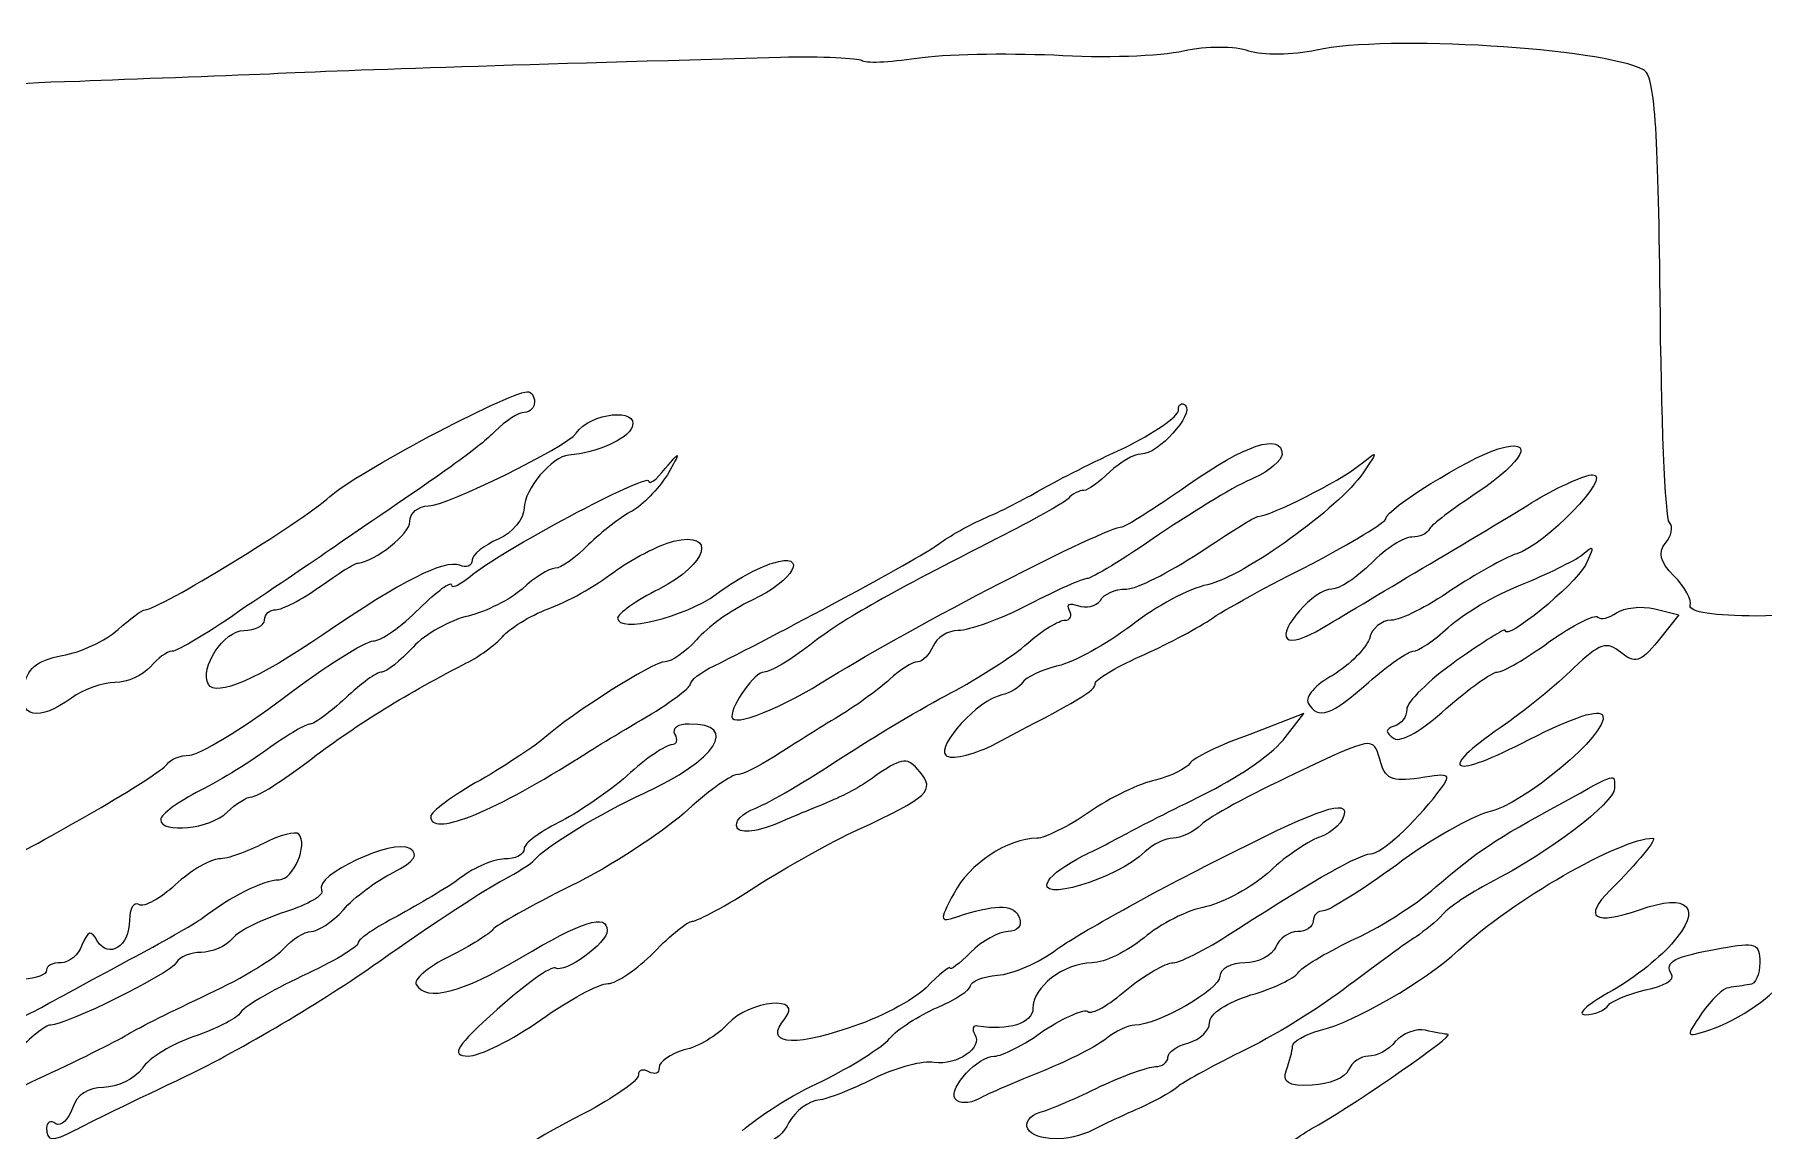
# Model space of a CAD drawing. Extents: x 0 to 69.4, y 0 to 30.3.
# Drawn here: x 55.19 to 58.08, y 13.52 to 15.352 of the extents above; entities that cross this region are included whole.
import ezdxf

# ---------------------------------------------------------------- set-up
doc = ezdxf.new("R2010")
doc.units = 0
doc.header["$MEASUREMENT"] = 0
doc.layers.get('0').update_dxf_attribs({"linetype": 'CONTINUOUS'})

msp = doc.modelspace()

# ---------------------------------------------------------------- linework, layer by layer
at = {"color": 0, "linetype": 'CONTINUOUS'}
for p, q in [((57.1103, 15.3247), (57.1103, 15.3247)), ((56.0253, 14.7379), (56.0253, 14.7379)), ((56.1885, 14.6963), (56.1885, 14.6963)), ((57.8983, 14.3925), (57.9383, 14.3821)), ((57.9383, 14.3821), (57.9036, 14.3386)), ((57.3117, 14.2171), (57.2214, 14.1824)), ((57.2804, 14.1772), (57.3117, 14.2171)), ((56.2597, 14.1824), (56.2597, 14.1824)), ((57.8307, 14.0921), (57.8307, 14.0921))]:
    msp.add_line(p, q, dxfattribs=at)
for points in [[(57.8793, 15.2935), (57.8115, 15.3299), (57.4488, 15.3525), (57.3325, 15.3264)], [(56.8933, 15.3178), (56.8117, 15.3213), (56.7093, 15.3194), (56.6642, 15.3125)], [(57.1103, 15.3247), (57.0721, 15.316), (56.9749, 15.3125), (56.8933, 15.3178)], [(57.2196, 15.3247), (57.1971, 15.3333), (57.1485, 15.3333), (57.1103, 15.3247)], [(57.3325, 15.3264), (57.2925, 15.3178), (57.2422, 15.3178), (57.2196, 15.3247)], [(56.4368, 15.3143), (56.0167, 15.3021), (55.7199, 15.2935), (55.5826, 15.2865)], [(56.5722, 15.309), (56.5669, 15.3125), (56.5062, 15.316), (56.4368, 15.3143)], [(56.6642, 15.3125), (56.6174, 15.3056), (56.5774, 15.3039), (56.5722, 15.309)], [(57.9071, 14.915), (57.9036, 15.1997), (57.8983, 15.2847), (57.8793, 15.2935)], [(55.265, 15.2743), (55.1226, 15.2708), (55.0983, 15.2639), (55.0515, 15.2257)], [(55.5826, 15.2865), (55.4976, 15.2831), (55.3535, 15.2778), (55.265, 15.2743)], [(57.9226, 14.5365), (57.9157, 14.5435), (57.9088, 14.7136), (57.9071, 14.915)], [(55.6833, 14.5799), (55.7268, 14.6199), (55.9767, 14.7518), (56.0132, 14.7553)], [(56.0132, 14.7553), (56.0201, 14.7553), (56.0253, 14.7483), (56.0253, 14.7379)], [(56.0079, 14.7206), (55.9993, 14.7206), (55.9767, 14.7067), (55.9593, 14.6893)], [(56.0253, 14.7379), (56.0253, 14.7292), (56.0183, 14.7206), (56.0079, 14.7206)], [(56.0947, 14.6858), (56.119, 14.7206), (56.2007, 14.7292), (56.1885, 14.6963)], [(57.0114, 14.6615), (57.06, 14.6858), (57.1017, 14.7136), (57.1017, 14.724)], [(57.1137, 14.7326), (57.1276, 14.7171), (57.0686, 14.6511), (57.0392, 14.6511)], [(57.1017, 14.724), (57.1017, 14.7344), (57.1068, 14.7379), (57.1137, 14.7326)], [(55.9593, 14.6893), (55.9315, 14.6615), (55.8933, 14.6338), (55.7042, 14.5053)], [(55.8482, 14.5643), (55.8778, 14.5643), (56.0792, 14.6632), (56.0947, 14.6858)], [(56.1885, 14.6963), (56.1799, 14.6754), (56.1294, 14.6528), (56.0826, 14.6493)], [(57.1172, 14.599), (57.2126, 14.6667), (57.2751, 14.6875), (57.2751, 14.6511)], [(56.244, 14.6268), (56.2701, 14.6581), (56.2701, 14.6563), (56.2475, 14.6164)], [(56.876, 14.5938), (56.9003, 14.6076), (56.961, 14.6389), (57.0114, 14.6615)], [(57.4036, 14.6319), (57.4367, 14.6581), (57.4367, 14.6581), (57.4106, 14.6199)], [(57.4488, 14.5435), (57.4488, 14.559), (57.586, 14.6442), (57.6363, 14.6597)], [(57.6363, 14.6597), (57.7004, 14.6789), (57.6796, 14.6389), (57.6015, 14.5868)], [(56.0826, 14.6493), (56.0549, 14.6476), (56.0079, 14.5921), (56.0079, 14.5608)], [(56.2163, 14.606), (56.2163, 14.599), (56.2285, 14.6076), (56.244, 14.6268)], [(57.0392, 14.6511), (57.0269, 14.6511), (57.0044, 14.6372), (56.9871, 14.6215)], [(57.2751, 14.6511), (57.2751, 14.6407), (57.2543, 14.6233), (57.2283, 14.6111)], [(57.2353, 14.5469), (57.2543, 14.5469), (57.3724, 14.606), (57.4036, 14.6319)], [(55.9176, 14.4463), (55.9628, 14.4861), (56.2163, 14.6215), (56.2163, 14.606)], [(56.2475, 14.6164), (56.2319, 14.5921), (56.2058, 14.566), (56.1885, 14.5556)], [(56.9871, 14.6215), (56.9697, 14.6042), (56.9506, 14.5903), (56.9436, 14.5903)], [(57.0079, 14.5296), (57.0131, 14.5296), (57.0617, 14.5608), (57.1172, 14.599)], [(57.2283, 14.6111), (57.2006, 14.6007), (57.1311, 14.5574), (57.0704, 14.5174)], [(57.4106, 14.6199), (57.3707, 14.5608), (57.211, 14.4463), (57.1503, 14.4324)], [(57.7942, 14.6164), (57.8289, 14.6164), (57.7143, 14.4983), (57.6675, 14.4844)], [(57.7004, 14.5747), (57.7386, 14.5972), (57.7821, 14.6164), (57.7942, 14.6164)], [(55.3743, 14.3907), (55.3969, 14.3907), (55.6347, 14.5365), (55.6833, 14.5799)], [(56.7804, 14.5451), (56.81, 14.5574), (56.8517, 14.5799), (56.876, 14.5938)], [(56.9176, 14.5764), (56.9107, 14.5694), (56.8568, 14.54), (56.7996, 14.5104)], [(56.9436, 14.5903), (56.9367, 14.5903), (56.9246, 14.5851), (56.9176, 14.5764)], [(57.5096, 14.4601), (57.5772, 14.5), (57.6622, 14.5504), (57.7004, 14.5747)], [(57.6015, 14.5868), (57.5599, 14.559), (57.5251, 14.5331), (57.5217, 14.5261)], [(55.8169, 14.5382), (55.8169, 14.5521), (55.8308, 14.5643), (55.8482, 14.5643)], [(56.0079, 14.5608), (56.0079, 14.5435), (55.9889, 14.5192), (55.9646, 14.5088)], [(56.1885, 14.5556), (56.1694, 14.5469), (56.1382, 14.5208), (56.1156, 14.5)], [(56.7024, 14.5018), (56.7163, 14.5122), (56.7526, 14.5331), (56.7804, 14.5451)], [(57.1364, 14.4861), (57.1867, 14.5192), (57.23, 14.5469), (57.2353, 14.5469)], [(57.3238, 14.4671), (57.3915, 14.5035), (57.4488, 14.5365), (57.4488, 14.5435)], [(55.7303, 14.4688), (55.7597, 14.4722), (55.8169, 14.5174), (55.8169, 14.5382)], [(56.2579, 14.5053), (56.3308, 14.5226), (56.3153, 14.4671), (56.2336, 14.4254)], [(56.7996, 14.5104), (56.619, 14.4185), (56.5461, 14.3786), (56.4854, 14.3317)], [(56.5201, 14.2779), (56.6538, 14.3613), (56.9801, 14.5296), (57.0079, 14.5296)], [(57.0704, 14.5174), (57.0114, 14.4757), (56.9558, 14.4428), (56.9489, 14.4428)], [(57.4922, 14.5122), (57.4783, 14.5122), (57.4488, 14.4931), (57.4244, 14.4688)], [(57.5217, 14.5261), (57.5182, 14.5174), (57.5043, 14.5122), (57.4922, 14.5122)], [(57.9157, 14.5018), (57.9261, 14.5139), (57.9296, 14.5296), (57.9226, 14.5365)], [(55.7042, 14.5053), (55.6764, 14.4861), (55.6035, 14.4358), (55.5428, 14.396)], [(55.9646, 14.5088), (55.9403, 14.4983), (55.9211, 14.4826), (55.9211, 14.474)], [(56.1156, 14.5), (56.0947, 14.4775), (56.0687, 14.4601), (56.06, 14.4601)], [(56.1572, 14.4532), (56.1868, 14.4757), (56.2319, 14.4983), (56.2579, 14.5053)], [(56.3257, 14.2969), (56.4472, 14.3578), (56.6799, 14.4826), (56.7024, 14.5018)], [(56.4229, 14.4688), (56.4854, 14.4879), (56.4593, 14.4393), (56.3882, 14.4064)], [(57.0149, 14.4254), (57.0322, 14.4254), (57.086, 14.4532), (57.1364, 14.4861)], [(57.6675, 14.4844), (57.6467, 14.4775), (57.5981, 14.4497), (57.5582, 14.4238)], [(57.6744, 14.4324), (57.7178, 14.4497), (57.7629, 14.4722), (57.7768, 14.4826)], [(57.7768, 14.4826), (57.7976, 14.5), (57.7976, 14.4983), (57.7821, 14.4653)], [(57.9296, 14.4479), (57.9071, 14.4706), (57.9036, 14.4861), (57.9157, 14.5018)], [(55.666, 14.4289), (55.6972, 14.4514), (55.725, 14.4688), (55.7303, 14.4688)], [(55.9003, 14.4653), (55.8725, 14.474), (55.8065, 14.441), (55.6713, 14.349)], [(55.9211, 14.474), (55.9211, 14.4636), (55.9107, 14.4601), (55.9003, 14.4653)], [(56.06, 14.4601), (56.0496, 14.4601), (56.0253, 14.4444), (56.0044, 14.4254)], [(56.0479, 14.3925), (56.0792, 14.4029), (56.1278, 14.4307), (56.1572, 14.4532)], [(56.3292, 14.4168), (56.3586, 14.4393), (56.4003, 14.4618), (56.4229, 14.4688)], [(57.1537, 14.3733), (57.1779, 14.3907), (57.2543, 14.4324), (57.3238, 14.4671)], [(57.3411, 14.3594), (57.3672, 14.3751), (57.4436, 14.4203), (57.5096, 14.4601)], [(57.4244, 14.4688), (57.4001, 14.4444), (57.3707, 14.4254), (57.3585, 14.4254)], [(57.7821, 14.4653), (57.7629, 14.4307), (57.6483, 14.3369), (57.6483, 14.356)], [(55.5931, 14.3907), (55.6035, 14.3907), (55.6365, 14.4081), (55.666, 14.4289)], [(55.8326, 14.3925), (55.8621, 14.4219), (55.8864, 14.4393), (55.8864, 14.4324)], [(55.8864, 14.4324), (55.8864, 14.4254), (55.9003, 14.4324), (55.9176, 14.4463)], [(56.0044, 14.4254), (55.9854, 14.4081), (55.9437, 14.3872), (55.9142, 14.3803)], [(56.2336, 14.4254), (56.1954, 14.4064), (56.1642, 14.3838), (56.1642, 14.3768)], [(56.9489, 14.4428), (56.9419, 14.4428), (56.8985, 14.4238), (56.8517, 14.3994)], [(56.9714, 14.4064), (56.9767, 14.4168), (56.9957, 14.4254), (57.0149, 14.4254)], [(57.1503, 14.4324), (57.1207, 14.4272), (57.0635, 14.396), (57.0235, 14.3647)], [(57.3585, 14.4254), (57.329, 14.4254), (57.2682, 14.356), (57.2839, 14.3421)], [(57.5582, 14.4238), (57.5182, 14.396), (57.4731, 14.3733), (57.4575, 14.3733)], [(57.5529, 14.3613), (57.5772, 14.3838), (57.6311, 14.415), (57.6744, 14.4324)], [(57.9574, 14.3976), (57.9608, 14.4064), (57.9488, 14.4289), (57.9296, 14.4479)], [(55.5428, 14.396), (55.4838, 14.3543), (55.4282, 14.3213), (55.4194, 14.3213)], [(56.1642, 14.3768), (56.1642, 14.3508), (56.2771, 14.3786), (56.3292, 14.4168)], [(56.3882, 14.4064), (56.3551, 14.3907), (56.3135, 14.3613), (56.2961, 14.3404)], [(56.8517, 14.3994), (56.8047, 14.3751), (56.751, 14.356), (56.7336, 14.356)], [(56.9193, 14.3907), (56.9142, 14.3994), (56.9193, 14.4029), (56.9332, 14.3976)], [(56.9332, 14.3976), (56.9471, 14.3925), (56.9644, 14.396), (56.9714, 14.4064)], [(57.8342, 14.3856), (57.8463, 14.3942), (57.8758, 14.3976), (57.8983, 14.3925)], [(58.0685, 14.3803), (57.999, 14.3803), (57.9539, 14.3872), (57.9574, 14.3976)], [(58.1831, 14.4046), (58.1847, 14.389), (58.1535, 14.3821), (58.0685, 14.3803)], [(55.3292, 14.3578), (55.3483, 14.3751), (55.3692, 14.3907), (55.3743, 14.3907)], [(55.5393, 14.356), (55.5583, 14.356), (55.574, 14.3647), (55.574, 14.3733)], [(55.574, 14.3733), (55.574, 14.3838), (55.5826, 14.3907), (55.5931, 14.3907)], [(55.7562, 14.3386), (55.7683, 14.3386), (55.8031, 14.3629), (55.8326, 14.3925)], [(55.9142, 14.3803), (55.8847, 14.3733), (55.8431, 14.3508), (55.8222, 14.3282)], [(55.9715, 14.3456), (55.9836, 14.3594), (56.0167, 14.3803), (56.0479, 14.3925)], [(56.8499, 14.3351), (56.8742, 14.356), (56.9019, 14.3733), (56.9124, 14.3733)], [(56.9124, 14.3733), (56.9211, 14.3733), (56.9246, 14.3803), (56.9193, 14.3907)], [(57.0374, 14.3126), (57.0774, 14.33), (57.1294, 14.3578), (57.1537, 14.3733)], [(57.4575, 14.3733), (57.4418, 14.3733), (57.4244, 14.3594), (57.421, 14.3421)], [(57.7213, 14.3369), (57.7613, 14.3647), (57.7976, 14.3838), (57.8029, 14.3786)], [(57.8029, 14.3786), (57.8081, 14.3733), (57.8219, 14.3768), (57.8342, 14.3856)], [(55.2356, 14.3143), (55.2668, 14.3196), (55.3083, 14.3386), (55.3292, 14.3578)], [(55.4803, 14.2657), (55.4646, 14.2935), (55.5062, 14.356), (55.5393, 14.356)], [(55.6713, 14.349), (55.5636, 14.2744), (55.4924, 14.2449), (55.4803, 14.2657)], [(55.6053, 14.2432), (55.6747, 14.2953), (55.7424, 14.3386), (55.7562, 14.3386)], [(55.9056, 14.2988), (55.9315, 14.3108), (55.9611, 14.3335), (55.9715, 14.3456)], [(56.2961, 14.3404), (56.2771, 14.3196), (56.2544, 14.3039), (56.244, 14.3039)], [(56.7336, 14.356), (56.7163, 14.356), (56.6971, 14.3439), (56.6919, 14.33)], [(57.0235, 14.3647), (56.9818, 14.3335), (56.9262, 14.3022), (56.9003, 14.2969)], [(57.2839, 14.3421), (57.289, 14.3351), (57.3151, 14.3439), (57.3411, 14.3594)], [(57.421, 14.3421), (57.4158, 14.3265), (57.3881, 14.2988), (57.3603, 14.2814)], [(57.4939, 14.3213), (57.5026, 14.3213), (57.5286, 14.3386), (57.5529, 14.3613)], [(57.6483, 14.356), (57.6483, 14.3613), (57.6119, 14.3369), (57.5668, 14.3057)], [(57.6346, 14.2865), (57.6449, 14.2865), (57.6831, 14.3092), (57.7213, 14.3369)], [(57.8411, 14.3196), (57.8185, 14.3386), (57.8064, 14.3351), (57.7629, 14.2935)], [(57.9036, 14.3386), (57.874, 14.3022), (57.8654, 14.3004), (57.8411, 14.3196)], [(55.1713, 14.2606), (55.1765, 14.2918), (55.1921, 14.3057), (55.2356, 14.3143)], [(55.4194, 14.3213), (55.4108, 14.3213), (55.3951, 14.3092), (55.3831, 14.2953)], [(55.8222, 14.3282), (55.8014, 14.3057), (55.7771, 14.2865), (55.7701, 14.2865)], [(56.4854, 14.3317), (56.4542, 14.3074), (56.4194, 14.2865), (56.409, 14.2865)], [(56.6919, 14.33), (56.685, 14.3161), (56.6746, 14.3039), (56.666, 14.3039)], [(56.7214, 14.2518), (56.7665, 14.2761), (56.8256, 14.3126), (56.8499, 14.3351)], [(56.9628, 14.2675), (56.9628, 14.2744), (56.9957, 14.2935), (57.0374, 14.3126)], [(57.4193, 14.2692), (57.4522, 14.2988), (57.4869, 14.3213), (57.4939, 14.3213)], [(55.3831, 14.2953), (55.3708, 14.2814), (55.3449, 14.2692), (55.324, 14.2692)], [(55.6469, 14.1372), (55.7215, 14.1946), (55.8049, 14.2467), (55.9056, 14.2988)], [(55.7701, 14.2865), (55.7614, 14.2865), (55.7354, 14.2675), (55.7094, 14.2432)], [(56.244, 14.3039), (56.2232, 14.3039), (56.0878, 14.2171), (56.0426, 14.1772)], [(56.2857, 14.2657), (56.2857, 14.2726), (56.3031, 14.2865), (56.3257, 14.2969)], [(56.409, 14.2865), (56.3933, 14.2865), (56.3551, 14.2328), (56.3551, 14.2119)], [(56.666, 14.3039), (56.6572, 14.3039), (56.6364, 14.29), (56.619, 14.2744)], [(56.9003, 14.2969), (56.8725, 14.29), (56.8464, 14.2779), (56.8413, 14.2692)], [(57.3603, 14.2814), (57.3307, 14.2657), (57.3133, 14.2449), (57.3186, 14.2344)], [(57.5668, 14.3057), (57.52, 14.2726), (57.4835, 14.2363), (57.4835, 14.224)], [(57.5494, 14.2258), (57.5876, 14.2588), (57.6258, 14.2865), (57.6346, 14.2865)], [(57.7629, 14.2935), (57.7351, 14.2657), (57.6796, 14.2206), (57.6414, 14.1946)], [(55.2511, 14.2432), (55.1974, 14.2032), (55.1608, 14.2101), (55.1713, 14.2606)], [(55.324, 14.2692), (55.3032, 14.2692), (55.2701, 14.2571), (55.2511, 14.2432)], [(56.2042, 14.2067), (56.2493, 14.2328), (56.2857, 14.2606), (56.2857, 14.2657)], [(56.3551, 14.2119), (56.3551, 14.1928), (56.4385, 14.2258), (56.5201, 14.2779)], [(56.619, 14.2744), (56.6, 14.2571), (56.56, 14.2275), (56.5271, 14.2085)], [(56.5375, 14.1425), (56.5931, 14.1789), (56.6746, 14.2275), (56.7214, 14.2518)], [(56.7892, 14.1633), (56.9385, 14.2414), (56.9628, 14.2553), (56.9628, 14.2675)], [(56.8413, 14.2692), (56.836, 14.2606), (56.8204, 14.2518), (56.8065, 14.2483)], [(57.3186, 14.2344), (57.336, 14.2067), (57.3568, 14.2136), (57.4193, 14.2692)], [(55.449, 14.1476), (55.4646, 14.1476), (55.5358, 14.1911), (55.6053, 14.2432)], [(55.7094, 14.2432), (55.6833, 14.2189), (55.6574, 14.1997), (55.6504, 14.1997)], [(56.8065, 14.2483), (56.7665, 14.2397), (56.6971, 14.1633), (56.7128, 14.1476)], [(57.4626, 14.1754), (57.4731, 14.1685), (57.5113, 14.1893), (57.5494, 14.2258)], [(57.4835, 14.224), (57.4835, 14.2119), (57.4749, 14.1997), (57.4626, 14.1963)], [(57.6883, 14.1738), (57.7629, 14.2119), (57.8064, 14.2258), (57.8115, 14.2136)], [(55.6504, 14.1997), (55.6435, 14.1997), (55.6139, 14.1824), (55.5844, 14.1615)], [(56.0931, 14.139), (56.1086, 14.1494), (56.1572, 14.1789), (56.2042, 14.2067)], [(56.2076, 14.0835), (56.3292, 14.139), (56.369, 14.1997), (56.284, 14.1997)], [(56.284, 14.1997), (56.2649, 14.1997), (56.2544, 14.1928), (56.2597, 14.1824)], [(56.5271, 14.2085), (56.4958, 14.1893), (56.4489, 14.1599), (56.4246, 14.1442)], [(57.4626, 14.1963), (57.4471, 14.1911), (57.4471, 14.1858), (57.4626, 14.1754)], [(57.6414, 14.1946), (57.5304, 14.1182), (57.5582, 14.106), (57.6883, 14.1738)], [(57.8115, 14.2136), (57.8219, 14.1842), (57.6779, 14.0643), (57.6189, 14.0522)], [(56.0426, 14.1772), (56.0288, 14.165), (55.9801, 14.1321), (55.935, 14.106)], [(56.2544, 14.165), (56.2458, 14.165), (56.2111, 14.1425), (56.1799, 14.1129)], [(56.2597, 14.1824), (56.2649, 14.1738), (56.2632, 14.165), (56.2544, 14.165)], [(56.7128, 14.1476), (56.7214, 14.139), (56.7561, 14.1476), (56.7892, 14.1633)], [(57.2214, 14.1824), (57.171, 14.165), (57.126, 14.1425), (57.1207, 14.1338)], [(57.1537, 14.0869), (57.2057, 14.1129), (57.2631, 14.1529), (57.2804, 14.1772)], [(57.4383, 14.1407), (57.4279, 14.1789), (57.4279, 14.1789), (57.296, 14.1164)], [(55.4108, 14.1321), (55.416, 14.1407), (55.4333, 14.1476), (55.449, 14.1476)], [(55.5844, 14.1615), (55.5549, 14.139), (55.5011, 14.106), (55.4664, 14.0886)], [(55.5532, 14.0782), (55.5618, 14.0782), (55.6035, 14.1043), (55.6469, 14.1372)], [(55.8517, 14.0453), (55.8517, 14.0106), (55.9489, 14.0488), (56.0931, 14.139)], [(56.4246, 14.1442), (56.4003, 14.1286), (56.3725, 14.1147), (56.3621, 14.1147)], [(56.3951, 14.0592), (56.4176, 14.0678), (56.4819, 14.106), (56.5375, 14.1425)], [(56.6694, 14.1199), (56.6486, 14.1442), (56.6417, 14.1442), (56.6, 14.1164)], [(57.1207, 14.1338), (57.1156, 14.1251), (57.0894, 14.1129), (57.0635, 14.106)], [(57.5043, 14.1094), (57.4575, 14.1025), (57.4471, 14.1078), (57.4383, 14.1407)], [(55.1192, 13.9619), (55.1956, 13.9967), (55.3986, 14.1147), (55.4108, 14.1321)], [(55.935, 14.106), (55.8882, 14.08), (55.8517, 14.0522), (55.8517, 14.0453)], [(56.1799, 14.1129), (56.1468, 14.0851), (56.0947, 14.0488), (56.0653, 14.0349)], [(56.3621, 14.1147), (56.3517, 14.1129), (56.3118, 14.0851), (56.2753, 14.0504)], [(56.6, 14.1164), (56.5757, 14.0974), (56.5426, 14.08), (56.5288, 14.0747)], [(56.5653, 14.0226), (56.685, 14.0782), (56.6954, 14.0886), (56.6694, 14.1199)], [(57.0635, 14.106), (57.0374, 14.1008), (56.9871, 14.0765), (56.9524, 14.0522)], [(57.296, 14.1164), (57.2214, 14.0817), (57.1519, 14.0435), (57.1399, 14.0314)], [(57.5356, 14.0851), (57.5599, 14.1164), (57.5582, 14.1182), (57.5043, 14.1094)], [(57.7439, 14.0678), (57.8376, 14.1199), (57.8307, 14.1182), (57.8307, 14.0921)], [(55.4664, 14.0886), (55.4299, 14.0696), (55.4004, 14.0488), (55.4004, 14.04)], [(55.5115, 14.0522), (55.5254, 14.0661), (55.5444, 14.0782), (55.5532, 14.0782)], [(56.0253, 13.9724), (56.041, 13.9932), (56.1382, 14.0522), (56.2076, 14.0835)], [(57.0235, 14.021), (57.0426, 14.0314), (57.1017, 14.0608), (57.1537, 14.0869)], [(57.4228, 13.9828), (57.4418, 13.9828), (57.4957, 14.0331), (57.5356, 14.0851)], [(57.8307, 14.0921), (57.8307, 14.0678), (57.7213, 13.9844), (57.6224, 13.9342)], [(55.4004, 14.04), (55.4004, 14.0157), (55.4838, 14.0244), (55.5115, 14.0522)], [(56.2753, 14.0504), (56.2371, 14.0175), (56.1538, 13.9619), (56.0861, 13.929)], [(56.3639, 14.0261), (56.3586, 14.0365), (56.3725, 14.0504), (56.3951, 14.0592)], [(56.5288, 14.0747), (56.5149, 14.0678), (56.4732, 14.0522), (56.4385, 14.0365)], [(56.9524, 14.0522), (56.9176, 14.0279), (56.8776, 14.0088), (56.8656, 14.0088)], [(57.1675, 13.9724), (57.3238, 14.0522), (57.3793, 14.0731), (57.3793, 14.0522)], [(57.3793, 14.0522), (57.3793, 14.0383), (57.3603, 14.0175), (57.3376, 14.0106)], [(57.6189, 14.0522), (57.5929, 14.0453), (57.5235, 14.0071), (57.4661, 13.9638)], [(57.5321, 13.9272), (57.6033, 13.9879), (57.6276, 14.0053), (57.7439, 14.0678)], [(55.6312, 14.0157), (55.6261, 14.021), (55.6, 14.014), (55.5722, 14.0001)], [(56.0653, 14.0349), (56.034, 14.0192), (56.0079, 14.0001), (56.0079, 13.9914)], [(56.4385, 14.0365), (56.3986, 14.0192), (56.3708, 14.0157), (56.3639, 14.0261)], [(56.3968, 13.929), (56.4472, 13.9603), (56.5218, 14.0036), (56.5653, 14.0226)], [(56.9419, 13.9793), (56.9679, 13.9914), (57.0044, 14.0106), (57.0235, 14.021)], [(57.1399, 14.0314), (57.1276, 14.0192), (57.1051, 14.0088), (57.0929, 14.0088)], [(55.5722, 14.0001), (55.5463, 13.9863), (55.5115, 13.974), (55.4976, 13.974)], [(55.5983, 13.9394), (55.6226, 13.9394), (55.6469, 13.9983), (55.6312, 14.0157)], [(55.8169, 13.9914), (55.7892, 14.0088), (55.6556, 13.9464), (55.6694, 13.9221)], [(55.7892, 13.9515), (55.8257, 13.9706), (55.8326, 13.981), (55.8169, 13.9914)], [(56.0079, 13.9914), (56.0079, 13.981), (55.994, 13.974), (55.975, 13.974)], [(56.8656, 14.0088), (56.8169, 14.0088), (56.751, 13.9654), (56.7267, 13.9168)], [(57.0929, 14.0088), (57.0808, 14.0088), (57.0582, 13.9983), (57.0461, 13.9863)], [(57.3376, 14.0106), (57.3151, 14.0018), (57.2751, 13.974), (57.2508, 13.9499)], [(57.5703, 13.8213), (57.6588, 13.9047), (57.8411, 14.0088), (57.8949, 14.0088)], [(57.8949, 14.0088), (57.9036, 14.0088), (57.8689, 13.9671), (57.8238, 13.9221)], [(55.4976, 13.974), (55.4838, 13.974), (55.4507, 13.955), (55.4247, 13.9307)], [(55.975, 13.974), (55.9576, 13.974), (55.9246, 13.9603), (55.9021, 13.9429)], [(55.9732, 13.9394), (55.9975, 13.9515), (56.0201, 13.9671), (56.0253, 13.9724)], [(57.0461, 13.9863), (56.9975, 13.9394), (56.8603, 13.8994), (56.8846, 13.9376)], [(56.8846, 13.9376), (56.8899, 13.9481), (56.9158, 13.9654), (56.9419, 13.9793)], [(56.8985, 13.8231), (56.9297, 13.8457), (57.0496, 13.9133), (57.1675, 13.9724)], [(57.2022, 13.8578), (57.3342, 13.9429), (57.4036, 13.981), (57.4228, 13.9828)], [(57.4661, 13.9638), (57.4089, 13.9221), (57.3533, 13.8873), (57.3446, 13.8873)], [(55.4699, 13.8752), (55.515, 13.9099), (55.5722, 13.9394), (55.5983, 13.9394)], [(55.706, 13.889), (55.7233, 13.9099), (55.7614, 13.9376), (55.7892, 13.9515)], [(55.7649, 13.8023), (55.8551, 13.8665), (55.9489, 13.9272), (55.9732, 13.9394)], [(55.9021, 13.9429), (55.8794, 13.9256), (55.8308, 13.8978), (55.7961, 13.8786)], [(57.2508, 13.9499), (57.2249, 13.9272), (57.1779, 13.9013), (57.1485, 13.8943)], [(57.6224, 13.9342), (57.5894, 13.9168), (57.5529, 13.8925), (57.5443, 13.8821)], [(55.3639, 13.8978), (55.3553, 13.9029), (55.3483, 13.8908), (55.3483, 13.8717)], [(55.4247, 13.9307), (55.4004, 13.9082), (55.3726, 13.8925), (55.3639, 13.8978)], [(55.6694, 13.9221), (55.6747, 13.9133), (55.6469, 13.8978), (55.6088, 13.8856)], [(56.0861, 13.929), (56.0201, 13.896), (55.9611, 13.863), (55.9558, 13.8561)], [(56.2892, 13.87), (56.2979, 13.87), (56.3465, 13.896), (56.3968, 13.929)], [(56.7267, 13.9168), (56.7006, 13.8682), (56.7006, 13.8665), (56.7406, 13.8804)], [(57.3897, 13.837), (57.4332, 13.8561), (57.4974, 13.896), (57.5321, 13.9272)], [(57.8238, 13.9221), (57.7768, 13.8752), (57.7976, 13.863), (57.8724, 13.889)], [(57.8724, 13.889), (57.9557, 13.9186), (57.98, 13.8925), (57.9261, 13.8318)], [(55.3483, 13.8057), (55.4004, 13.8335), (55.456, 13.8648), (55.4699, 13.8752)], [(55.6088, 13.8856), (55.5706, 13.8734), (55.5306, 13.8543), (55.5201, 13.8404)], [(55.6521, 13.8526), (55.6625, 13.8526), (55.6868, 13.8682), (55.706, 13.889)], [(55.7961, 13.8786), (55.7597, 13.8595), (55.7303, 13.8404), (55.7303, 13.8335)], [(56.0028, 13.8092), (56.1051, 13.87), (56.1468, 13.8838), (56.1468, 13.8543)], [(56.7406, 13.8804), (56.8031, 13.8994), (56.8274, 13.8978), (56.836, 13.8752)], [(56.836, 13.8752), (56.8413, 13.863), (56.8325, 13.8526), (56.8169, 13.8526)], [(57.1485, 13.8943), (57.1172, 13.889), (57.0704, 13.8648), (57.0443, 13.8422)], [(57.3446, 13.8873), (57.3342, 13.8873), (57.3272, 13.8804), (57.3272, 13.87)], [(57.5443, 13.8821), (57.5339, 13.87), (57.5131, 13.8543), (57.4992, 13.8439)], [(55.2944, 13.837), (55.284, 13.8561), (55.2789, 13.8543), (55.2685, 13.83)], [(55.3483, 13.8717), (55.3483, 13.8283), (55.3136, 13.8057), (55.2944, 13.837)], [(55.6069, 13.8248), (55.6208, 13.8404), (55.64, 13.8526), (55.6521, 13.8526)], [(55.9558, 13.8561), (55.9507, 13.8491), (55.9176, 13.8283), (55.8829, 13.8109)], [(56.1468, 13.8543), (56.1468, 13.8335), (56.0757, 13.7814), (56.06, 13.7918)], [(56.225, 13.8179), (56.2528, 13.8474), (56.2822, 13.87), (56.2892, 13.87)], [(56.8169, 13.8526), (56.8012, 13.8526), (56.7735, 13.837), (56.7544, 13.8179)], [(57.0929, 13.8005), (57.1051, 13.8005), (57.1554, 13.8266), (57.2022, 13.8578)], [(57.3012, 13.8526), (57.2856, 13.8526), (57.27, 13.8404), (57.2647, 13.8266)], [(57.3272, 13.87), (57.3272, 13.8613), (57.3151, 13.8526), (57.3012, 13.8526)], [(55.2685, 13.83), (55.2633, 13.8144), (55.2476, 13.8005), (55.2338, 13.8005)], [(55.4681, 13.8179), (55.4507, 13.8179), (55.4317, 13.8109), (55.4264, 13.8005)], [(55.5201, 13.8404), (55.5097, 13.8283), (55.4854, 13.8179), (55.4681, 13.8179)], [(55.4803, 13.7484), (55.5375, 13.7745), (55.5949, 13.8109), (55.6069, 13.8248)], [(55.7303, 13.8335), (55.7303, 13.8266), (55.6886, 13.8023), (55.6365, 13.7779)], [(56.1486, 13.7658), (56.1625, 13.7658), (56.1972, 13.7901), (56.225, 13.8179)], [(56.7544, 13.8179), (56.7353, 13.7988), (56.7197, 13.7866), (56.7197, 13.7918)], [(56.7996, 13.7797), (56.8239, 13.7814), (56.869, 13.8005), (56.8985, 13.8231)], [(57.0443, 13.8422), (57.0165, 13.8196), (56.9783, 13.8005), (56.9575, 13.8005)], [(57.2647, 13.8266), (57.2578, 13.8127), (57.2353, 13.8005), (57.2126, 13.8005)], [(57.3012, 13.7832), (57.3082, 13.7936), (57.3464, 13.8161), (57.3897, 13.837)], [(57.3394, 13.6877), (57.3967, 13.7016), (57.5131, 13.7693), (57.5703, 13.8213)], [(57.4992, 13.8439), (57.4835, 13.8352), (57.4332, 13.797), (57.3863, 13.7623)], [(57.9261, 13.8318), (57.9036, 13.8057), (57.8567, 13.7693), (57.8203, 13.7502)], [(57.9261, 13.7814), (57.914, 13.8023), (57.9296, 13.8109), (58.0094, 13.8248)], [(58.0094, 13.8248), (58.0668, 13.8352), (58.0738, 13.8335), (58.0738, 13.8005)], [(55.2094, 13.7884), (55.2094, 13.7797), (55.1921, 13.7745), (55.1713, 13.7727)], [(55.2008, 13.7259), (55.2303, 13.7415), (55.2963, 13.7779), (55.3483, 13.8057)], [(55.2338, 13.8005), (55.2199, 13.8005), (55.2094, 13.7953), (55.2094, 13.7884)], [(55.4264, 13.8005), (55.4143, 13.7814), (55.2425, 13.6963), (55.2164, 13.6963)], [(55.4437, 13.6113), (55.5306, 13.6529), (55.6747, 13.738), (55.7649, 13.8023)], [(55.8829, 13.8109), (55.8465, 13.7936), (55.8222, 13.771), (55.8274, 13.7641)], [(55.8274, 13.7641), (55.8447, 13.7345), (55.9038, 13.7502), (56.0028, 13.8092)], [(56.06, 13.7918), (56.0531, 13.7953), (56.0097, 13.7641), (55.9628, 13.7224)], [(56.7197, 13.7918), (56.7197, 13.7953), (56.7024, 13.7814), (56.6799, 13.7588)], [(56.9575, 13.8005), (56.9089, 13.7988), (56.8586, 13.7606), (56.8586, 13.7241)], [(57.0149, 13.7554), (57.0443, 13.7797), (57.0808, 13.8005), (57.0929, 13.8005)], [(57.2126, 13.8005), (57.1901, 13.8005), (57.171, 13.7901), (57.171, 13.7779)], [(58.0738, 13.8005), (58.0738, 13.7814), (58.0668, 13.7641), (58.0564, 13.7641)], [(55.6365, 13.7779), (55.5844, 13.7536), (55.5375, 13.7259), (55.5324, 13.7154)], [(56.0357, 13.705), (56.0826, 13.738), (56.1329, 13.7658), (56.1486, 13.7658)], [(56.6799, 13.7588), (56.659, 13.738), (56.6, 13.7068), (56.5496, 13.6911)], [(56.6989, 13.7259), (56.7283, 13.738), (56.7544, 13.7554), (56.7544, 13.7623)], [(56.7544, 13.7623), (56.7544, 13.7693), (56.7753, 13.7779), (56.7996, 13.7797)], [(57.171, 13.7779), (57.171, 13.7554), (57.0669, 13.6963), (57.0287, 13.6963)], [(57.3863, 13.7623), (57.3394, 13.7259), (57.2578, 13.6755), (57.2057, 13.6512)], [(57.2231, 13.7467), (57.2596, 13.7571), (57.296, 13.7745), (57.3012, 13.7832)], [(57.8828, 13.7554), (57.9122, 13.7606), (57.9331, 13.7727), (57.9261, 13.7814)], [(58.0217, 13.7588), (58.0129, 13.7588), (57.9921, 13.738), (57.9765, 13.7154)], [(57.9886, 13.6877), (58.0372, 13.7033), (58.1067, 13.7519), (58.1085, 13.771)], [(58.0564, 13.7641), (58.0476, 13.7623), (58.0321, 13.7606), (58.0217, 13.7588)], [(55.3483, 13.6825), (55.3622, 13.6911), (55.4213, 13.7207), (55.4803, 13.7484)], [(56.4437, 13.7068), (56.4767, 13.7467), (56.3847, 13.738), (56.3482, 13.6981)], [(56.9506, 13.7189), (56.9575, 13.7137), (56.9853, 13.7293), (57.0149, 13.7554)], [(57.1537, 13.6998), (57.1537, 13.7154), (57.1832, 13.7345), (57.2231, 13.7467)], [(57.8203, 13.7502), (57.7838, 13.7293), (57.7664, 13.7137), (57.7821, 13.7137)], [(57.7821, 13.7137), (57.7976, 13.7137), (57.815, 13.7207), (57.8203, 13.7293)], [(57.8203, 13.7293), (57.8254, 13.7363), (57.8532, 13.7484), (57.8828, 13.7554)], [(55.0914, 13.6773), (55.1226, 13.6894), (55.1731, 13.7102), (55.2008, 13.7259)], [(55.5324, 13.7154), (55.5254, 13.7068), (55.4924, 13.6894), (55.456, 13.6773)], [(55.9628, 13.7224), (55.8933, 13.6599), (55.8847, 13.646), (55.9142, 13.6443)], [(55.9142, 13.6443), (55.9333, 13.6443), (55.9889, 13.672), (56.0357, 13.705)], [(56.5496, 13.6911), (56.4524, 13.6582), (56.409, 13.6651), (56.4437, 13.7068)], [(56.619, 13.6738), (56.6312, 13.6894), (56.6676, 13.712), (56.6989, 13.7259)], [(56.8586, 13.7241), (56.8586, 13.6998), (56.8169, 13.6859), (56.7665, 13.6946)], [(56.8776, 13.6877), (56.9124, 13.7102), (56.9454, 13.7241), (56.9506, 13.7189)], [(57.9765, 13.7154), (57.9488, 13.6755), (57.9488, 13.6755), (57.9886, 13.6877)], [(55.2164, 13.6963), (55.2078, 13.6963), (55.1817, 13.6755), (55.1592, 13.6512)], [(55.206, 13.6113), (55.2701, 13.6408), (55.3344, 13.6738), (55.3483, 13.6825)], [(55.456, 13.6773), (55.4213, 13.6651), (55.3812, 13.6425), (55.3692, 13.6234)], [(56.3482, 13.6981), (56.3308, 13.679), (56.2996, 13.6599), (56.2753, 13.6547)], [(56.5062, 13.6026), (56.5549, 13.6269), (56.6051, 13.6582), (56.619, 13.6738)], [(56.7614, 13.6807), (56.7753, 13.6582), (56.7318, 13.6286), (56.6936, 13.6338)], [(56.7665, 13.6946), (56.7579, 13.6963), (56.7561, 13.6894), (56.7614, 13.6807)], [(56.7943, 13.6443), (56.8065, 13.6443), (56.8447, 13.6634), (56.8776, 13.6877)], [(56.9818, 13.6738), (56.9662, 13.6616), (56.9193, 13.6373), (56.876, 13.62)], [(57.0287, 13.6963), (57.0183, 13.6963), (56.9957, 13.6859), (56.9818, 13.6738)], [(57.119, 13.6668), (57.1381, 13.672), (57.1537, 13.6877), (57.1537, 13.6998)], [(57.2925, 13.6616), (57.2925, 13.6686), (57.3133, 13.6807), (57.3394, 13.6877)], [(57.336, 13.5297), (57.4054, 13.5696), (57.5633, 13.679), (57.5529, 13.6807)], [(57.5147, 13.6877), (57.4992, 13.6911), (57.4765, 13.6825), (57.4644, 13.6686)], [(57.5529, 13.6807), (57.5478, 13.6807), (57.5304, 13.6842), (57.5147, 13.6877)], [(56.2753, 13.6547), (56.2528, 13.6477), (56.2336, 13.6356), (56.2336, 13.6252)], [(56.7283, 13.5731), (56.7179, 13.5922), (56.7665, 13.6443), (56.7943, 13.6443)], [(57.0635, 13.6269), (57.0739, 13.6269), (57.0843, 13.6338), (57.0843, 13.6425)], [(57.0843, 13.6425), (57.0843, 13.6512), (57.0999, 13.6616), (57.119, 13.6668)], [(57.2057, 13.6512), (57.1537, 13.6252), (57.1068, 13.5991), (57.1017, 13.5939)], [(57.2821, 13.62), (57.2874, 13.6356), (57.2925, 13.6529), (57.2925, 13.6616)], [(57.4193, 13.6443), (57.4071, 13.6443), (57.3915, 13.6338), (57.3863, 13.6217)], [(57.4644, 13.6686), (57.454, 13.6547), (57.4332, 13.6443), (57.4193, 13.6443)], [(55.3692, 13.6234), (55.3569, 13.6061), (55.3275, 13.5922), (55.3049, 13.5922)], [(56.2163, 13.6182), (56.2076, 13.6234), (56.1989, 13.6217), (56.1989, 13.613)], [(56.2336, 13.6252), (56.2336, 13.6148), (56.2267, 13.613), (56.2163, 13.6182)], [(56.6936, 13.6338), (56.6746, 13.6373), (56.6312, 13.6252), (56.5982, 13.6095)], [(56.876, 13.62), (56.8325, 13.6026), (56.7839, 13.5818), (56.7683, 13.5731)], [(56.9714, 13.5939), (57.0096, 13.6113), (57.0512, 13.6269), (57.0635, 13.6269)], [(57.3256, 13.5957), (57.2839, 13.5939), (57.2751, 13.6009), (57.2821, 13.62)], [(57.3863, 13.6217), (57.3811, 13.6078), (57.3533, 13.5974), (57.3256, 13.5957)], [(55.0671, 13.5332), (55.0793, 13.547), (55.1418, 13.5818), (55.206, 13.6113)], [(55.3049, 13.5922), (55.2789, 13.5922), (55.2599, 13.58), (55.2529, 13.5575)], [(55.2581, 13.521), (55.2736, 13.5297), (55.3588, 13.5713), (55.4437, 13.6113)], [(56.1989, 13.613), (56.1989, 13.6026), (56.1572, 13.5748), (56.1086, 13.5488)], [(56.3725, 13.5193), (56.3968, 13.5418), (56.4558, 13.58), (56.5062, 13.6026)], [(56.5982, 13.6095), (56.5635, 13.5922), (56.5218, 13.5748), (56.5028, 13.5713)], [(56.8707, 13.5505), (56.8881, 13.5557), (56.9332, 13.5748), (56.9714, 13.5939)], [(57.1017, 13.5939), (57.0964, 13.5887), (57.0704, 13.5731), (57.0408, 13.5592)], [(55.2529, 13.5575), (55.246, 13.5384), (55.2338, 13.5262), (55.2251, 13.5314)], [(56.5028, 13.5713), (56.4836, 13.5696), (56.4611, 13.5523), (56.4507, 13.5332)], [(56.7683, 13.5731), (56.751, 13.5644), (56.7353, 13.5644), (56.7283, 13.5731)], [(57.0408, 13.5592), (57.0131, 13.547), (56.9749, 13.5297), (56.9593, 13.521)], [(55.2251, 13.5314), (55.2164, 13.5384), (55.2094, 13.5332), (55.2094, 13.5245)], [(56.1086, 13.5488), (56.001, 13.4932), (55.9732, 13.4707), (56.0097, 13.4707)], [(56.4507, 13.5332), (56.4419, 13.5158), (56.4264, 13.5019), (56.4176, 13.5036)], [(56.8499, 13.5227), (56.8447, 13.5332), (56.8533, 13.5453), (56.8707, 13.5505)], [(57.2751, 13.4881), (57.2804, 13.495), (57.3082, 13.5141), (57.336, 13.5297)], [(55.2094, 13.5245), (55.2094, 13.5019), (55.2182, 13.5002), (55.2581, 13.521)], [(56.9593, 13.521), (56.9176, 13.5002), (56.8637, 13.5019), (56.8499, 13.5227)]]:
    msp.add_open_spline(points, degree=3, dxfattribs=at)

doc.saveas('drawing.dxf')
